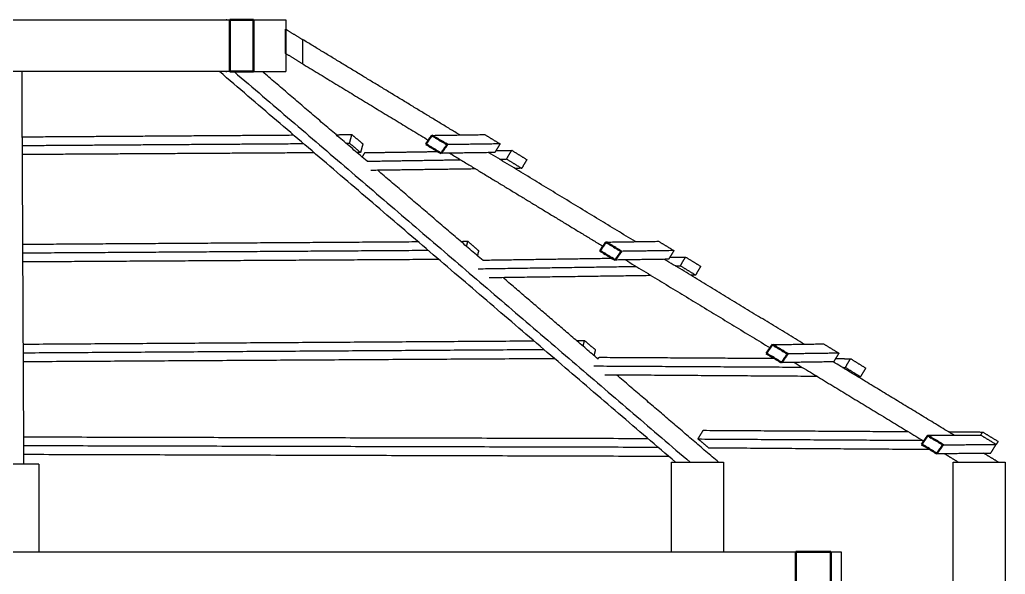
# Model space of a CAD drawing. Header units: millimetres. Extents: x 507.9 to 541, y 40.2 to 69.3.
# Drawn here: x 536.699 to 539.546, y 65.524 to 67.127 of the extents above; entities that cross this region are included whole.
import ezdxf

# ---------------------------------------------------------------- set-up
doc = ezdxf.new("R2010")
doc.units = ezdxf.units.MM
doc.layers.add('Make2D$Visible$ClippingPlaneIntersections', color=7, linetype='Continuous', lineweight=50, true_color=0x000000)
doc.layers.add('Make2D$Visible$Curves', color=7, linetype='Continuous', true_color=0x000000)

msp = doc.modelspace()

# ---------------------------------------------------------------- linework, layer by layer
at = {"layer": 'Make2D$Visible$ClippingPlaneIntersections', "color": 18, "true_color": 0x000000}
for points, degree in [([(537.30578, 66.97652), (537.30578, 67.05152), (537.30578, 67.12652)], 2), ([(537.3745, 67.12652), (537.3403, 67.12652), (537.30611, 67.12652)], 2), ([(537.3745, 67.12652), (537.3745, 67.05152), (537.3745, 66.97652)], 2), ([(537.3745, 66.97652), (537.34014, 66.97652), (537.30578, 66.97652)], 2), ([(537.87195, 66.76693), (537.87786, 66.77537), (537.88377, 66.78381), (537.88968, 66.79225)], 3), ([(537.88968, 66.79225), (537.90439, 66.78332), (537.9191, 66.77439), (537.93381, 66.76546)], 3), ([(537.87195, 66.76693), (537.88664, 66.75807), (537.90133, 66.74921), (537.91602, 66.74036)], 3), ([(537.93381, 66.76546), (537.92788, 66.75709), (537.92195, 66.74873), (537.91602, 66.74036)], 3), ([(538.37483, 66.45864), (538.38076, 66.46706), (538.38668, 66.47548), (538.3926, 66.4839)], 3), ([(538.3926, 66.4839), (538.40735, 66.47497), (538.42209, 66.46603), (538.43684, 66.4571)], 3), ([(538.37483, 66.45864), (538.38956, 66.44976), (538.40429, 66.44088), (538.41902, 66.43199)], 3), ([(538.43684, 66.4571), (538.4309, 66.44873), (538.42496, 66.44036), (538.41902, 66.43199)], 3), ([(538.85538, 66.16233), (538.86131, 66.17074), (538.86723, 66.17915), (538.87316, 66.18756)], 3), ([(538.87316, 66.18756), (538.88791, 66.17862), (538.90267, 66.16968), (538.91742, 66.16074)], 3), ([(538.85538, 66.16233), (538.87012, 66.15343), (538.88486, 66.14453), (538.8996, 66.13563)], 3), ([(538.91742, 66.16074), (538.91148, 66.15237), (538.90554, 66.144), (538.8996, 66.13563)], 3), ([(539.32203, 65.9249), (539.3161, 65.91641), (539.31016, 65.90791), (539.30422, 65.89942)], 3), ([(539.36606, 65.89804), (539.35139, 65.90699), (539.33671, 65.91595), (539.32203, 65.9249)], 3), ([(539.34812, 65.87301), (539.33349, 65.88181), (539.31885, 65.89062), (539.30422, 65.89942)], 3), ([(539.34812, 65.87301), (539.3541, 65.88135), (539.36008, 65.8897), (539.36606, 65.89804)], 3), ([(539.04224, 65.58898), (538.99159, 65.58898), (538.94095, 65.58898)], 2), ([(538.94095, 65.48898), (538.94095, 65.53898), (538.94095, 65.58898)], 2), ([(539.04224, 65.58898), (539.04224, 65.53898), (539.04224, 65.48898)], 2)]:
    msp.add_open_spline(points, degree=degree, dxfattribs=at)
at = {"layer": 'Make2D$Visible$Curves', "color": 18, "lineweight": -3, "true_color": 0x000000}
for points, weights, knots in [([(536.26498, 67.12652), (536.87775, 67.12652), (537.28457, 67.12652), (537.29573, 67.12652), (537.30595, 67.12652)], [1, 0.707106781187, 1, 0.988764385039, 0.978390784187], [-4.9984141, -4.9984141, -4.9984141, -3.7488106, -3.7488106, -3.7008748, -3.7008748, -3.7008748]), ([(537.3057, 66.97652), (537.29559, 66.97652), (537.28457, 66.97652), (536.87775, 66.97652), (536.26498, 66.97652)], [0.978636930214, 0.988897619395, 1, 0.707106781187, 1], [3.7014432, 3.7014432, 3.7014432, 3.7488106, 3.7488106, 4.9984141, 4.9984141, 4.9984141]), ([(536.75413, 65.84192), (536.75394, 65.84192), (536.67894, 65.84192), (536.60413, 65.84192), (536.60413, 65.84192)], [1, 0.707106781187, 1, 0.707629514276, 0.998956399687], [0, 0, 0, 0.11780972, 0.11780972, 0.23540919, 0.23540919, 0.23540919]), ([(538.58163, 65.84751), (538.58163, 65.84751), (538.60344, 65.84751), (538.65631, 65.84751), (538.70951, 65.84751), (538.73163, 65.84751), (538.73163, 65.84751)], [0.853555280099, 0.854079424516, 1, 0.707106781187, 1, 0.853027356671, 0.853555280099], [0.05911645, 0.05911645, 0.05911645, 0.11780972, 0.11780972, 0.23561945, 0.23561945, 0.2947359, 0.2947359, 0.2947359]), ([(539.3957, 65.84751), (539.3957, 65.84751), (539.47034, 65.84751), (539.54534, 65.84751), (539.5457, 65.84751)], [0.998021399949, 0.708099445518, 1, 0.707106781187, 1], [0.118209, 0.118209, 0.118209, 0.23561945, 0.23561945, 0.35342917, 0.35342917, 0.35342917]), ([(535.10932, 65.58898), (536.79658, 65.58898), (538.35905, 65.58898), (538.82855, 65.58898), (538.94083, 65.58898)], [1, 0.707106781187, 1, 0.889310319275, 0.862283930371], [-15.077116, -15.077116, -15.077116, -11.307837, -11.307837, -9.8833578, -9.8833578, -9.8833578])]:
    msp.add_rational_spline(points, weights, degree=2, knots=knots, dxfattribs=at)
for points, weights in [([(537.3745, 67.12652), (537.46731, 67.12652), (537.46731, 67.12652)], [1, 0.970395107102, 1]), ([(537.3745, 66.97652), (537.46731, 66.97652), (537.46731, 66.97652)], [1, 0.970395107103, 1]), ([(539.04224, 65.58898), (539.07139, 65.58898), (539.07139, 65.58898)], [1, 0.996958281881, 1])]:
    msp.add_rational_spline(points, weights, degree=2, dxfattribs=at)
for points in [[(537.46731, 67.12652), (537.46731, 67.11288), (537.46731, 67.09923)], [(537.46652, 67.02909), (537.46652, 67.0642), (537.46652, 67.0993)], [(537.46653, 67.09887), (537.46653, 67.09909), (537.46653, 67.0993)], [(537.46673, 67.0993), (537.46813, 67.0993), (537.46953, 67.0993)], [(537.46731, 67.09884), (537.46731, 67.03768), (537.46731, 66.97652)], [(537.46738, 67.09878), (537.4913, 67.08425), (537.51521, 67.06972)], [(537.46953, 67.0993), (537.46953, 67.09844), (537.46953, 67.09759)], [(537.51521, 67.06972), (537.51521, 67.03461), (537.51521, 66.99951)], [(537.51526, 67.0698), (537.51533, 67.06976), (537.5154, 67.06972)], [(537.96994, 66.79342), (537.74286, 66.9314), (537.51578, 67.06938)], [(537.51521, 66.99951), (537.49087, 67.0143), (537.46652, 67.02909)], [(537.46653, 67.02909), (537.46803, 67.02909), (537.46953, 67.02909)], [(537.51522, 66.99951), (537.69764, 66.88867), (537.88006, 66.77782)], [(536.70446, 66.97652), (536.70724, 66.40922), (536.71001, 65.84192)], [(538.59349, 65.84751), (537.93461, 66.41202), (537.27574, 66.97652)], [(537.31808, 66.97649), (537.97693, 66.412), (538.63579, 65.84751)], [(537.70223, 66.71756), (537.55112, 66.84703), (537.40001, 66.9765)], [(536.70544, 66.78807), (537.09747, 66.79074), (537.4895, 66.79341)], [(537.61321, 66.79425), (537.63574, 66.7944), (537.65827, 66.79455)], [(537.65175, 66.76949), (537.65501, 66.78202), (537.65827, 66.79455)], [(537.65827, 66.79455), (537.67412, 66.78112), (537.68998, 66.76768)], [(537.88968, 66.79225), (537.96593, 66.7934), (538.04218, 66.79455)], [(538.04218, 66.79455), (538.06429, 66.78112), (538.0864, 66.76768)], [(536.7057, 66.76305), (537.11222, 66.76582), (537.51873, 66.76858)], [(537.64188, 66.76942), (537.64681, 66.76945), (537.65175, 66.76949)], [(537.65175, 66.76949), (537.6676, 66.75605), (537.68345, 66.74261)], [(537.68998, 66.76768), (537.68671, 66.75515), (537.68345, 66.74261)], [(538.0864, 66.76768), (538.01011, 66.76657), (537.93381, 66.76546)], [(538.0864, 66.76768), (538.0788, 66.75515), (538.07119, 66.74261)], [(537.55015, 66.74181), (537.12794, 66.73928), (536.70573, 66.73676)], [(537.68345, 66.74261), (537.67841, 66.74258), (537.67338, 66.74255)], [(537.6883, 66.72951), (537.69216, 66.73591), (537.69603, 66.74231)], [(537.69603, 66.74231), (537.80179, 66.74399), (537.90755, 66.74567)], [(538.07119, 66.74261), (537.9936, 66.74149), (537.91602, 66.74036)], [(537.94112, 66.74072), (538.16264, 66.60612), (538.38416, 66.47152)], [(538.47725, 66.48516), (538.26575, 66.61367), (538.05425, 66.74219)], [(538.07478, 66.74833), (538.09748, 66.74869), (538.12018, 66.74905)], [(538.10504, 66.72399), (538.11261, 66.73652), (538.12018, 66.74905)], [(538.12018, 66.74905), (538.14209, 66.73561), (538.164, 66.72217)], [(537.70223, 66.71758), (537.83726, 66.71973), (537.9723, 66.72187)], [(538.08482, 66.72366), (538.09493, 66.72383), (538.10504, 66.72399)], [(538.10504, 66.72399), (538.12695, 66.71055), (538.14886, 66.69711)], [(538.164, 66.72217), (538.15643, 66.70964), (538.14886, 66.69711)], [(538.01582, 66.69524), (537.86443, 66.69311), (537.71304, 66.69099)], [(538.03738, 66.43042), (537.88515, 66.56085), (537.73293, 66.69127)], [(538.14886, 66.69711), (538.13888, 66.69697), (538.1289, 66.69683)], [(536.7069, 66.47775), (537.27804, 66.48148), (537.84918, 66.48522)], [(537.97262, 66.48602), (537.98301, 66.48609), (537.9934, 66.48616)], [(537.98971, 66.47127), (537.99155, 66.47871), (537.9934, 66.48616)], [(537.9934, 66.48616), (538.00894, 66.47272), (538.02448, 66.45928)], [(538.3926, 66.4839), (538.46847, 66.48503), (538.54434, 66.48616)], [(538.54434, 66.48616), (538.56646, 66.47272), (538.58857, 66.45928)], [(536.70752, 66.45272), (537.29285, 66.45655), (537.87817, 66.46038)], [(538.02448, 66.45928), (538.02265, 66.45194), (538.02083, 66.4446)], [(538.58857, 66.45928), (538.5127, 66.45819), (538.43684, 66.4571)], [(538.58857, 66.45928), (538.58097, 66.44675), (538.57338, 66.43422)], [(537.90957, 66.43357), (537.30836, 66.43), (536.70715, 66.42643)], [(538.03761, 66.4308), (538.03792, 66.43133), (538.03824, 66.43185)], [(538.03824, 66.43185), (538.22426, 66.43466), (538.41029, 66.43746)], [(538.57338, 66.43422), (538.4962, 66.43311), (538.41902, 66.43199)], [(538.44851, 66.43242), (538.65759, 66.30537), (538.86667, 66.17833)], [(538.9648, 66.18891), (538.76318, 66.31142), (538.56156, 66.43393)], [(538.57727, 66.43998), (538.59979, 66.44032), (538.62231, 66.44066)], [(538.60723, 66.41559), (538.61477, 66.42812), (538.62231, 66.44066)], [(538.62231, 66.44066), (538.64421, 66.42722), (538.66611, 66.41378)], [(538.02316, 66.40679), (538.25134, 66.41023), (538.47952, 66.41367)], [(538.59213, 66.41536), (538.59968, 66.41548), (538.60723, 66.41559)], [(538.60723, 66.41559), (538.62913, 66.40215), (538.65104, 66.38871)], [(538.66611, 66.41378), (538.65857, 66.40124), (538.65104, 66.38871)], [(538.5231, 66.38696), (538.28907, 66.38375), (538.05503, 66.38054)], [(538.36943, 66.14593), (538.2322, 66.26351), (538.09497, 66.38108)], [(538.65104, 66.38871), (538.64368, 66.38861), (538.63632, 66.38851)], [(536.70861, 66.18907), (537.44635, 66.19381), (538.18409, 66.19856)], [(538.30709, 66.19935), (538.31879, 66.19942), (538.3305, 66.1995)], [(538.32633, 66.18286), (538.32841, 66.19118), (538.3305, 66.1995)], [(538.3305, 66.1995), (538.3461, 66.18606), (538.36171, 66.17262)], [(536.70844, 66.16405), (537.46061, 66.16888), (538.21278, 66.17371)], [(538.36171, 66.17262), (538.35963, 66.16436), (538.35756, 66.1561)], [(538.87316, 66.18756), (538.94704, 66.18865), (539.02092, 66.18974)], [(539.02092, 66.18974), (539.04303, 66.1763), (539.06514, 66.16287)], [(538.24424, 66.14689), (537.47657, 66.14233), (536.7089, 66.13776)], [(538.36936, 66.14607), (538.37087, 66.14855), (538.37238, 66.15103)], [(538.37238, 66.15103), (538.62576, 66.14959), (538.87914, 66.14815)], [(539.04995, 66.1378), (538.97478, 66.13672), (538.8996, 66.13563)], [(539.06514, 66.16287), (538.99128, 66.1618), (538.91742, 66.16074)], [(539.39891, 65.92514), (539.22393, 66.03146), (539.04895, 66.13778)], [(539.06514, 66.16287), (539.05755, 66.15033), (539.04995, 66.1378)], [(539.05586, 66.14714), (539.07746, 66.14702), (539.09905, 66.14689)], [(539.08382, 66.12188), (539.09144, 66.13439), (539.09905, 66.14689)], [(539.09905, 66.14689), (539.12087, 66.13333), (539.14269, 66.11976)], [(538.35715, 66.12602), (538.65778, 66.12431), (538.9584, 66.12259)], [(538.93607, 66.13616), (539.12335, 66.02237), (539.31062, 65.90857)], [(539.07558, 66.12193), (539.0797, 66.1219), (539.08382, 66.12188)], [(539.08382, 66.12188), (539.10564, 66.10831), (539.12746, 66.09474)], [(539.14269, 66.11976), (539.13507, 66.10725), (539.12746, 66.09474)], [(539.00298, 66.09559), (538.69592, 66.09767), (538.38886, 66.09975)], [(538.71774, 65.84751), (538.57067, 65.97351), (538.42361, 66.09951)], [(539.12746, 66.09474), (539.12357, 66.09477), (539.11969, 66.0948)], [(538.65811, 65.91494), (538.66579, 65.92745), (538.67346, 65.93996)], [(538.67346, 65.93996), (538.96927, 65.93816), (539.26508, 65.93635)], [(536.70964, 65.92108), (537.61137, 65.91881), (538.5131, 65.91655)], [(538.65811, 65.91494), (538.98256, 65.91297), (539.307, 65.91099)], [(538.6895, 65.88868), (538.67381, 65.90181), (538.65811, 65.91494)], [(539.47576, 65.92537), (539.3989, 65.92514), (539.32203, 65.9249)], [(539.38161, 65.93564), (539.43105, 65.93534), (539.48049, 65.93504)], [(539.47456, 65.92537), (539.47752, 65.93021), (539.48049, 65.93504)], [(539.51912, 65.89911), (539.49744, 65.91224), (539.47576, 65.92537)], [(539.48049, 65.93504), (539.50278, 65.92147), (539.52507, 65.9079)], [(536.70991, 65.89604), (537.62624, 65.89375), (538.54257, 65.89145)], [(539.32959, 65.88416), (539.00955, 65.88642), (538.6895, 65.88868)], [(539.36606, 65.89804), (539.44259, 65.89858), (539.51912, 65.89911)], [(539.50387, 65.87409), (539.51149, 65.8866), (539.51912, 65.89911)], [(539.52507, 65.9079), (539.5223, 65.90338), (539.51953, 65.89886)], [(538.57427, 65.86434), (537.6421, 65.86705), (536.70993, 65.86977)], [(539.34812, 65.87301), (539.42599, 65.87355), (539.50387, 65.87409)], [(539.36896, 65.87313), (539.39003, 65.86032), (539.41111, 65.84751)], [(539.52665, 65.84751), (539.5049, 65.86073), (539.48315, 65.87395)], [(536.75413, 65.84192), (536.75413, 65.71553), (536.75413, 65.58914)], [(538.58163, 65.58898), (538.58163, 65.71825), (538.58163, 65.84751)], [(538.73163, 65.84751), (538.73163, 65.71834), (538.73163, 65.58917)], [(539.3957, 63.25526), (539.3957, 64.55139), (539.3957, 65.84751)], [(539.5457, 65.84751), (539.5457, 64.55139), (539.5457, 63.25526)], [(539.07139, 65.58898), (539.07139, 65.53898), (539.07139, 65.48898)]]:
    msp.add_open_spline(points, degree=2, dxfattribs=at)

doc.saveas('drawing.dxf')
